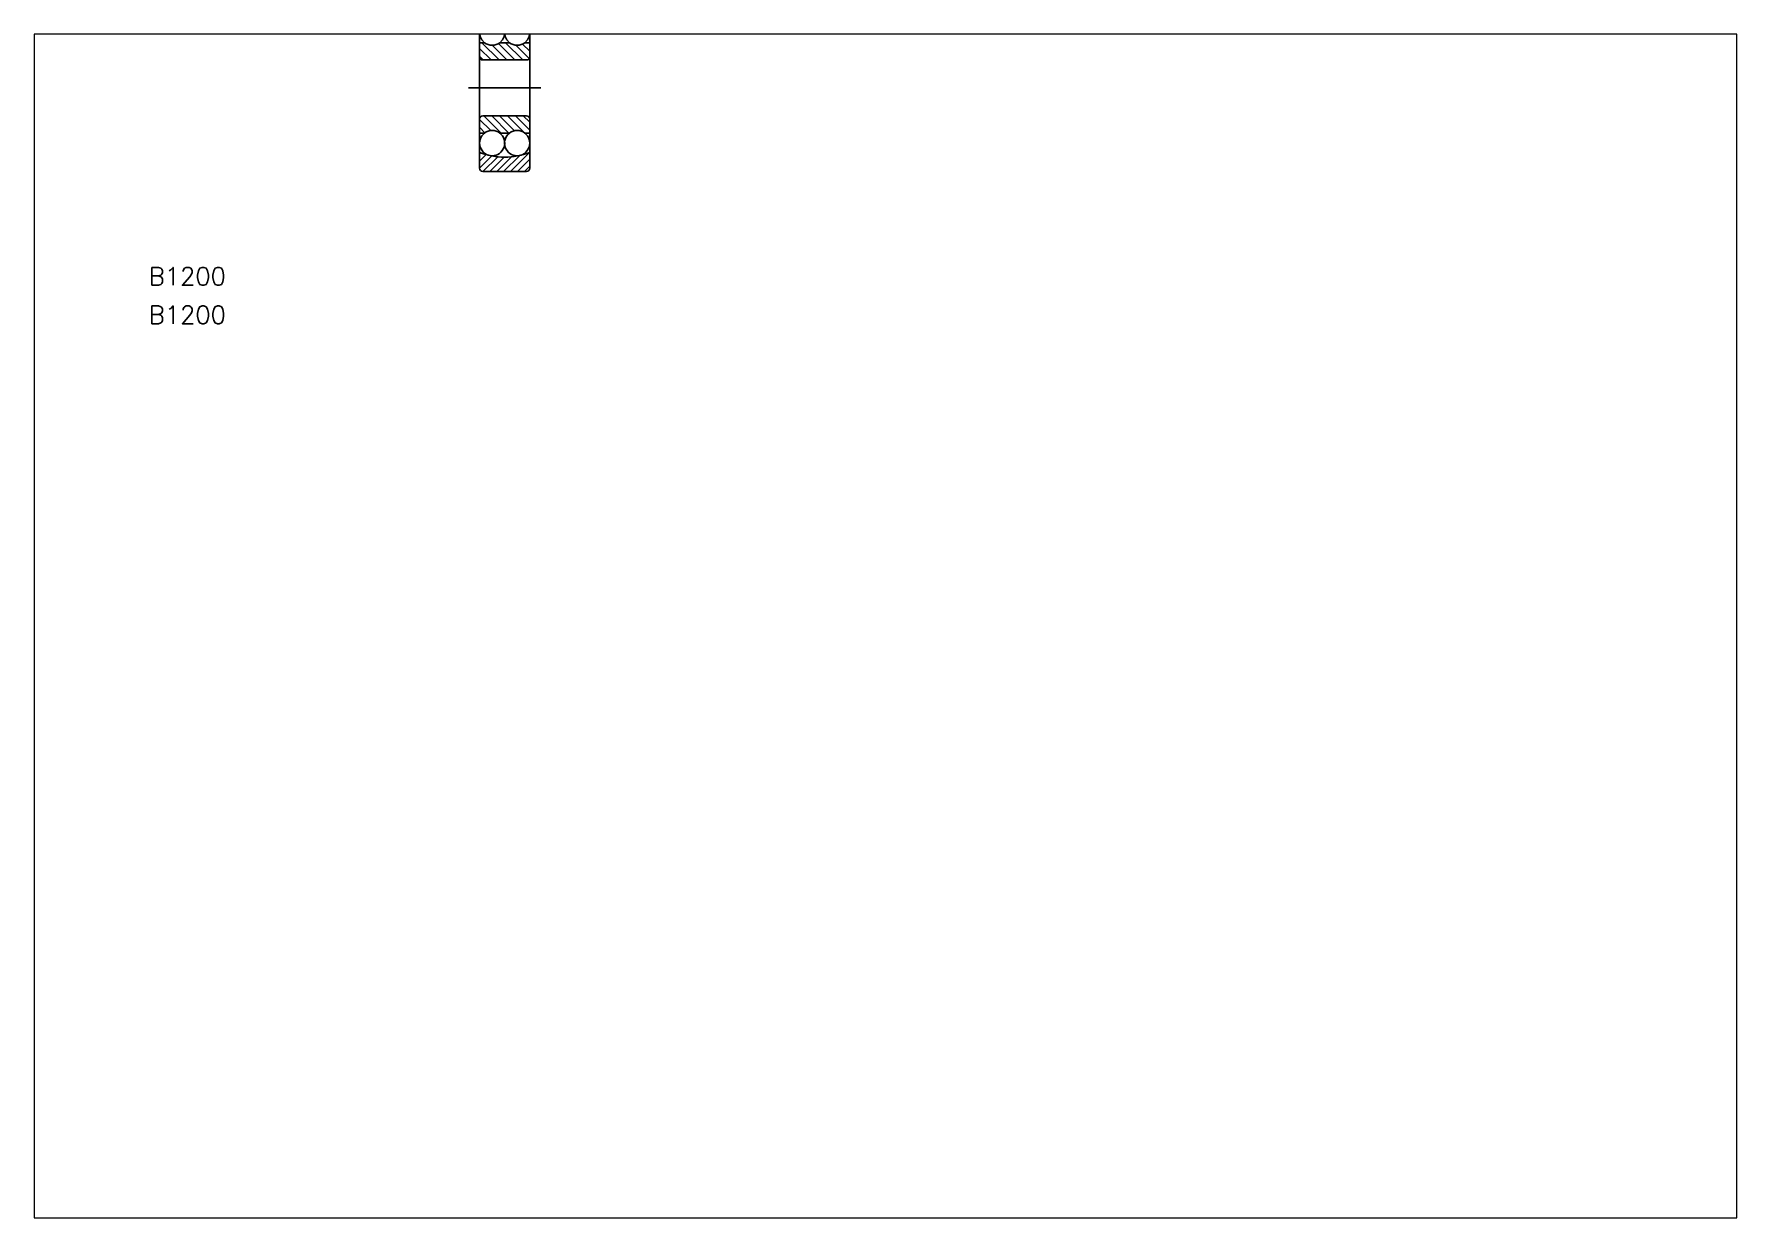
# Paper-space layout 'レイアウト1' of a CAD drawing. Extents: x 1.12 to 10.1, y 0.78 to 7.02.
# The model-space entities are those that its viewports show. They can reach past a viewport. Long polylines and large blocks are cut down to what shows.
import ezdxf

# ---------------------------------------------------------------- set-up
doc = ezdxf.new("R2010")
doc.units = 0
doc.header["$MEASUREMENT"] = 0
doc.linetypes.add('CENTER', pattern=[17.5, 13, -1.5, 1.5, -1.5])
doc.layers.get('0').update_dxf_attribs({"linetype": 'CONTINUOUS'})
doc.layers.add('CENTER', color=1, linetype='CENTER')
doc.styles.get("Standard").update_dxf_attribs({"font": 'txt.shx', "bigfont": '@extfont2.shx'})

# ---------------------------------------------------------------- blocks, each defined once
blk = doc.blocks.new('*X3')
at = {"color": 0, "linetype": 'Continuous'}
for p, q in [((77.8, 206.46), (75.72, 208.54)), ((79.21, 206.46), (76.11, 209.56)), ((80.63, 206.46), (77.99, 209.09)), ((82.04, 206.46), (79.11, 209.39)), ((83.46, 206.46), (80.36, 209.56)), ((84.61, 206.72), (82.22, 209.1)), ((84.72, 208.02), (83.43, 209.31)), ((84.72, 209.44), (84.6, 209.56)), ((76.39, 206.46), (75.72, 207.12))]:
    blk.add_line(p, q, dxfattribs=at)
blk = doc.blocks.new('*X4')
at = {"color": 0, "linetype": 'Continuous'}
for p, q in [((77.72, 193.81), (75.72, 195.81)), ((79.59, 193.36), (76.49, 196.46)), ((81, 193.36), (77.9, 196.46)), ((82, 193.77), (79.32, 196.46)), ((83.83, 193.36), (80.73, 196.46)), ((84.72, 193.88), (82.14, 196.46)), ((84.72, 195.3), (83.56, 196.46)), ((76.69, 193.42), (75.72, 194.4))]:
    blk.add_line(p, q, dxfattribs=at)
blk = doc.blocks.new('*X5')
at = {"color": 0, "linetype": 'Continuous'}
for p, q in [((75.72, 189.56), (75.96, 189.8)), ((75.72, 188.33), (76.89, 189.5)), ((80.04, 186.46), (82.93, 189.35)), ((81.27, 186.46), (84.7, 189.89)), ((75.72, 187.09), (77.9, 189.27)), ((76.32, 186.46), (78.98, 189.11)), ((77.56, 186.46), (80.15, 189.05)), ((78.8, 186.46), (81.45, 189.11)), ((82.51, 186.46), (84.72, 188.66)), ((83.75, 186.46), (84.72, 187.43))]:
    blk.add_line(p, q, dxfattribs=at)

msp = doc.modelspace()

# ---------------------------------------------------------------- linework, layer by layer
at = {"color": 7, "linetype": 'Continuous'}
for p, q in [((75.72, 213.02), (75.72, 209.56)), ((84.72, 213.02), (84.72, 209.56)), ((75.72, 209.56), (75.72, 207.06)), ((76.61, 209.56), (75.72, 209.56)), ((81.08, 209.56), (79.35, 209.56)), ((84.72, 209.56), (83.83, 209.56)), ((84.72, 207.06), (84.72, 209.56)), ((75.72, 207.06), (75.72, 201.46)), ((76.32, 206.46), (84.12, 206.46)), ((84.72, 207.06), (84.72, 201.46)), ((75.72, 195.86), (75.72, 201.46)), ((84.72, 195.86), (84.72, 201.46)), ((75.72, 193.36), (75.72, 195.86)), ((76.32, 196.46), (84.12, 196.46)), ((84.72, 195.86), (84.72, 193.36)), ((76.61, 193.36), (75.72, 193.36)), ((75.72, 189.89), (75.72, 193.36)), ((81.08, 193.36), (79.35, 193.36)), ((84.72, 193.36), (83.83, 193.36)), ((84.72, 189.89), (84.72, 193.36)), ((75.72, 187.06), (75.72, 189.89)), ((84.72, 189.89), (84.72, 187.06)), ((84.12, 186.46), (76.32, 186.46))]:
    msp.add_line(p, q, dxfattribs=at)
for centre, radius, start, end in [((77.98, 211.35), 2.26, 307.3768, 232.6232), ((82.46, 211.35), 2.26, 307.3768, 232.6232), ((77.98, 211.35), 2.26, 232.6232, 307.3768), ((82.46, 211.35), 2.26, 232.6232, 307.3768), ((76.32, 207.06), 0.6, 180, 270), ((84.12, 207.06), 0.6, 270, 0), ((76.32, 195.86), 0.6, 90, 180), ((84.12, 195.86), 0.6, 0, 90), ((77.98, 191.56), 2.26, 127.3768, 52.6232), ((77.98, 191.56), 2.26, 52.6232, 127.3768), ((82.46, 191.56), 2.26, 127.3768, 52.6232), ((82.46, 191.56), 2.26, 52.6232, 127.3768), ((80.22, 201.46), 12.41, 248.7387, 291.2613), ((76.32, 187.06), 0.6, 180, 270), ((84.12, 187.06), 0.6, 270, 0)]:
    msp.add_arc(centre, radius, start, end, dxfattribs=at)
at = {"layer": 'CENTER', "color": 1, "linetype": 'CENTER'}
msp.add_line((73.74, 201.46), (86.7, 201.46), dxfattribs=at)

# ---------------------------------------------------------------- block references
at = {"color": 3, "linetype": 'Continuous'}
for name in ['*X3', '*X4', '*X5']:
    msp.add_blockref(name, (0, 0), dxfattribs=at)

# ---------------------------------------------------------------- texts
at = {"color": 7, "linetype": 'Continuous'}
for p in [(16.4, 166.08), (16.4, 159.18)]:
    msp.add_text('B1200', height=3.2, dxfattribs=at).set_placement(p)

psp = doc.layouts.new('レイアウト1')

# ---------------------------------------------------------------- viewports
at = {"layer": '0', "color": 7, "linetype": 'Continuous', "view_target_point": (148.5, 105)}
psp.add_viewport(center=(5.6137, 3.9021), size=(8.982, 6.243333), view_center_point=(0, 0), view_height=212.214411, dxfattribs=at)

doc.saveas('drawing.dxf')
